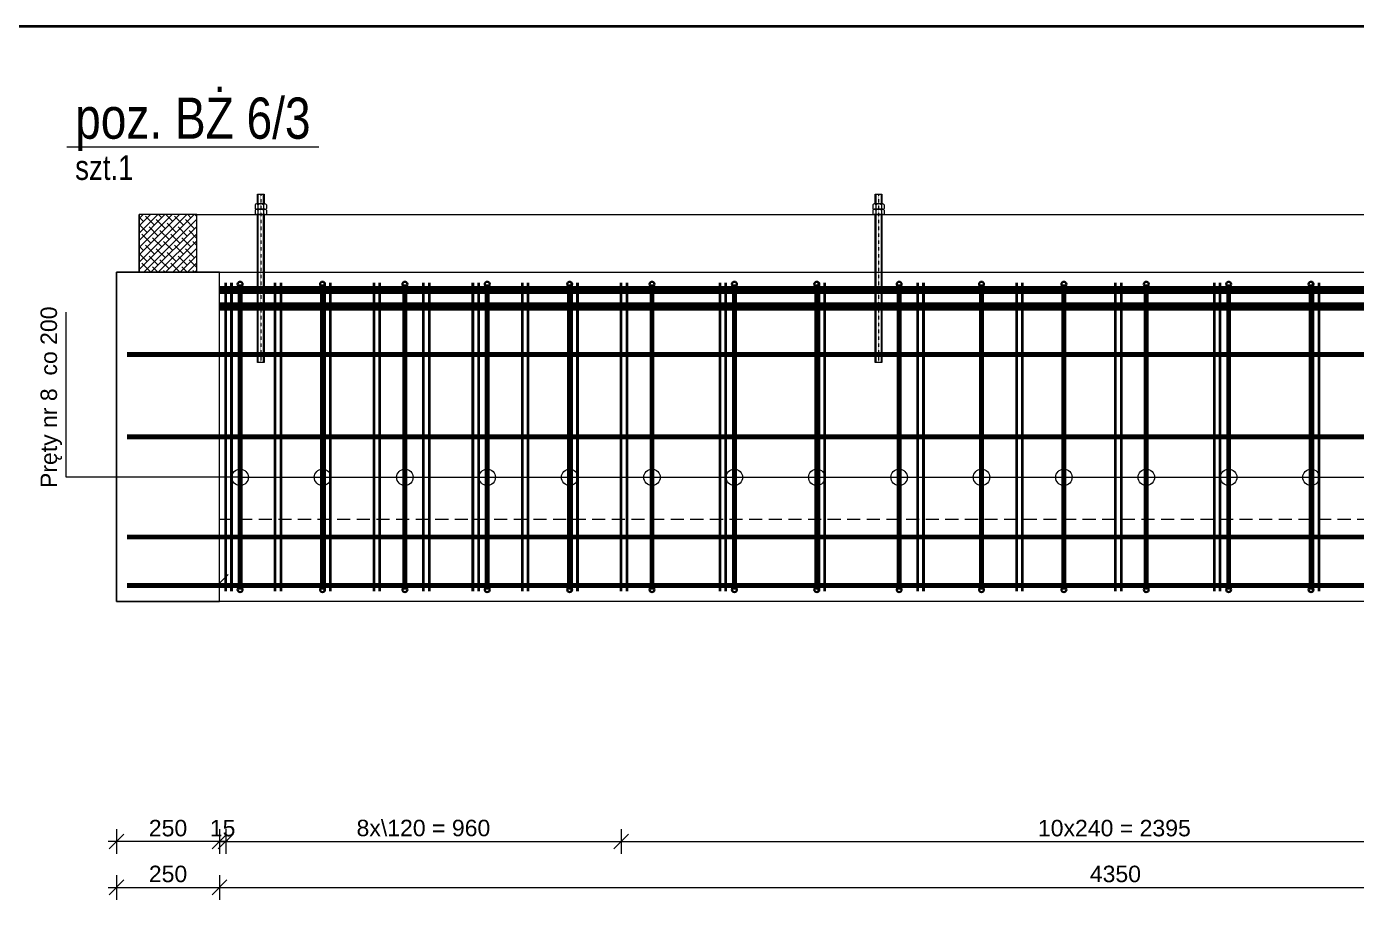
# Model space of a CAD drawing. Header units: millimetres. Extents: x 647 to 146539, y -131215 to 59.
# Drawn here: x 66491 to 69720, y -8791 to -6632 of the extents above; entities that cross this region are included whole.
import ezdxf

# ---------------------------------------------------------------- set-up
doc = ezdxf.new("R2010")
doc.units = ezdxf.units.MM
for name, pattern in [('DASHDOT', [1, 0.5, -0.25, 0, -0.25]), ('DASHED', [0.75, 0.5, -0.25]), ('HIDDEN', [9.525, 6.35, -3.175])]:
    doc.linetypes.add(name, pattern=pattern)
doc.layers.get('Defpoints').update_dxf_attribs({"color": 2, "lineweight": 50})
for name, color, linetype, lineweight in [('e-cad_cienkie', 4, 'Continuous', 9), ('e-cad_opisy', 2, 'Continuous', 18), ('G-Bloki', 221, 'Continuous', 5), ('G-Cienka', 4, 'Continuous', 9), ('G-Kreskowanie', 9, 'Continuous', 5), ('G-Obrys', 3, 'Continuous', 20), ('G-Osie', 6, 'DASHDOT', 9), ('G-Podkład', 9, 'Continuous', 13), ('G-Przerywana', 8, 'DASHED', 15), ('G-Ramka', 5, 'Continuous', 40), ('G-Stal-warsztatowy', 1, 'Continuous', 35), ('G-Wymiary', 4, 'Continuous', 9)]:
    doc.layers.add(name, color=color, linetype=linetype, lineweight=lineweight)
doc.layers.add('G-Prety', color=1, linetype='Continuous')
doc.styles.add('Arial-GG', font='arial.ttf')
doc.styles.add('e-cad_1', font='arial.ttf')
doc.dimstyles.new('e-cad_1_20_[mm]', dxfattribs={"dimscale": 20, "dimtxt": 2, "dimasz": 1.8, "dimexe": 1.5, "dimexo": 0, "dimgap": 0.6, "dimtad": 1, "dimdec": 1, "dimrnd": 1, "dimtxsty": 'Arial-GG', "dimblk": 'OBLIQUE', "dimcen": 0, "dimdle": 1, "dimclrd": 4, "dimclre": 4, "dimclrt": 7, "dimadec": 1, "dimazin": 0, "dimtfac": 1, "dimtdec": 1, "dimtix": 1, "dimtmove": 0, "dimatfit": 2, "dimfxl": 1.5, "dimfxlon": 1, "dimlwd": -1, "dimlwe": -1, "dimarcsym": 0})

# ---------------------------------------------------------------- blocks, each defined once
blk = doc.blocks.new('_Oblique')
at = {"color": 0, "linetype": 'ByBlock', "lineweight": -2}
blk.add_line((-0.5, -0.5), (0.5, 0.5), dxfattribs=at)
blk = doc.blocks.new('*D761')
at = {"layer": 'Defpoints', "color": 0, "ltscale": 0.8, "transparency": 16777216}
for p in [(66974.5, -8003.6), (66959.5, -8028.6), (66974.5, -8611.4)]:
    blk.add_point(p, dxfattribs=at)
at = {"layer": 'G-Wymiary', "color": 4, "ltscale": 0.8, "transparency": 16777216}
for p, q in [((66959.5, -8581.4), (66959.5, -8641.4)), ((66974.5, -8581.4), (66974.5, -8641.4)), ((66959.5, -8611.4), (66923.5, -8611.4)), ((66959.5, -8611.4), (66974.5, -8611.4)), ((66974.5, -8611.4), (67010.5, -8611.4))]:
    blk.add_line(p, q, dxfattribs=at)
at = {"layer": 'G-Wymiary', "color": 4, "ltscale": 0.8, "transparency": 16777216, "xscale": 36, "yscale": 36, "zscale": 36}
blk.add_blockref('_Oblique', (66959.5, -8611.4), dxfattribs=at)
at = {"layer": 'G-Wymiary', "color": 4, "ltscale": 0.8, "transparency": 16777216, "xscale": 36, "yscale": 36, "zscale": 36, "rotation": 180}
blk.add_blockref('_Oblique', (66974.5, -8611.4), dxfattribs=at)
at = {"layer": 'G-Wymiary', "color": 7, "ltscale": 0.8, "transparency": 16777216, "insert": (66967, -8579), "char_height": 40, "attachment_point": 5, "style": 'Arial-GG'}
blk.add_mtext('15', dxfattribs=at)
blk = doc.blocks.new('*D762')
at = {"layer": 'Defpoints', "color": 0, "ltscale": 0.8, "transparency": 16777216}
for p in [(66974.5, -8003.6), (67934.5, -8003.6), (67934.5, -8611.4)]:
    blk.add_point(p, dxfattribs=at)
at = {"layer": 'G-Wymiary', "color": 4, "ltscale": 0.8, "transparency": 16777216}
for p, q in [((66974.5, -8581.4), (66974.5, -8641.4)), ((67934.5, -8581.4), (67934.5, -8641.4)), ((66954.5, -8611.4), (67954.5, -8611.4))]:
    blk.add_line(p, q, dxfattribs=at)
at = {"layer": 'G-Wymiary', "color": 4, "ltscale": 0.8, "transparency": 16777216, "xscale": 36, "yscale": 36, "zscale": 36, "rotation": 180}
blk.add_blockref('_Oblique', (66974.5, -8611.4), dxfattribs=at)
at = {"layer": 'G-Wymiary', "color": 4, "ltscale": 0.8, "transparency": 16777216, "xscale": 36, "yscale": 36, "zscale": 36}
blk.add_blockref('_Oblique', (67934.5, -8611.4), dxfattribs=at)
at = {"layer": 'G-Wymiary', "color": 7, "ltscale": 0.8, "transparency": 16777216, "insert": (67454.5, -8578.7), "char_height": 40, "attachment_point": 5, "style": 'Arial-GG'}
blk.add_mtext('8x\\120 = 960', dxfattribs=at)
blk = doc.blocks.new('*D763')
at = {"layer": 'Defpoints', "color": 0, "ltscale": 0.8, "transparency": 16777216}
for p in [(67934.5, -8003.6), (70329.5, -8003.6), (70329.5, -8611.4)]:
    blk.add_point(p, dxfattribs=at)
at = {"layer": 'G-Wymiary', "color": 4, "ltscale": 0.8, "transparency": 16777216}
for p, q in [((67934.5, -8581.4), (67934.5, -8641.4)), ((70329.5, -8581.4), (70329.5, -8641.4)), ((67914.5, -8611.4), (70349.5, -8611.4))]:
    blk.add_line(p, q, dxfattribs=at)
at = {"layer": 'G-Wymiary', "color": 4, "ltscale": 0.8, "transparency": 16777216, "xscale": 36, "yscale": 36, "zscale": 36, "rotation": 180}
blk.add_blockref('_Oblique', (67934.5, -8611.4), dxfattribs=at)
at = {"layer": 'G-Wymiary', "color": 4, "ltscale": 0.8, "transparency": 16777216, "xscale": 36, "yscale": 36, "zscale": 36}
blk.add_blockref('_Oblique', (70329.5, -8611.4), dxfattribs=at)
at = {"layer": 'G-Wymiary', "color": 7, "ltscale": 0.8, "transparency": 16777216, "insert": (69132, -8579), "char_height": 40, "attachment_point": 5, "style": 'Arial-GG'}
blk.add_mtext('10x240 = 2395', dxfattribs=at)
blk = doc.blocks.new('*D776')
at = {"layer": 'Defpoints', "color": 0, "ltscale": 0.8, "transparency": 16777216}
for p in [(66709.5, -8028.6), (66959.5, -8028.6), (66709.5, -8611.4)]:
    blk.add_point(p, dxfattribs=at)
at = {"layer": 'G-Wymiary', "color": 4, "ltscale": 0.8, "transparency": 16777216}
for p, q in [((66709.5, -8581.4), (66709.5, -8641.4)), ((66959.5, -8581.4), (66959.5, -8641.4)), ((66979.5, -8611.4), (66689.5, -8611.4))]:
    blk.add_line(p, q, dxfattribs=at)
at = {"layer": 'G-Wymiary', "color": 4, "ltscale": 0.8, "transparency": 16777216, "xscale": 36, "yscale": 36, "zscale": 36, "rotation": 180}
blk.add_blockref('_Oblique', (66709.5, -8611.4), dxfattribs=at)
at = {"layer": 'G-Wymiary', "color": 4, "ltscale": 0.8, "transparency": 16777216, "xscale": 36, "yscale": 36, "zscale": 36}
blk.add_blockref('_Oblique', (66959.5, -8611.4), dxfattribs=at)
at = {"layer": 'G-Wymiary', "color": 7, "ltscale": 0.8, "transparency": 16777216, "insert": (66834.5, -8579), "char_height": 40, "attachment_point": 5, "style": 'Arial-GG'}
blk.add_mtext('250', dxfattribs=at)
blk = doc.blocks.new('*D669')
at = {"layer": 'Defpoints', "color": 0, "ltscale": 0.8, "transparency": 16777216}
for p in [(66709.5, -8028.6), (66959.5, -8028.6), (66959.5, -8722.7)]:
    blk.add_point(p, dxfattribs=at)
at = {"layer": 'G-Wymiary', "color": 4, "ltscale": 0.8, "transparency": 16777216}
for p, q in [((66709.5, -8692.7), (66709.5, -8752.7)), ((66959.5, -8692.7), (66959.5, -8752.7)), ((66689.5, -8722.7), (66979.5, -8722.7))]:
    blk.add_line(p, q, dxfattribs=at)
at = {"layer": 'G-Wymiary', "color": 4, "ltscale": 0.8, "transparency": 16777216, "xscale": 36, "yscale": 36, "zscale": 36, "rotation": 180}
blk.add_blockref('_Oblique', (66709.5, -8722.7), dxfattribs=at)
at = {"layer": 'G-Wymiary', "color": 4, "ltscale": 0.8, "transparency": 16777216, "xscale": 36, "yscale": 36, "zscale": 36}
blk.add_blockref('_Oblique', (66959.5, -8722.7), dxfattribs=at)
at = {"layer": 'G-Wymiary', "color": 7, "ltscale": 0.8, "transparency": 16777216, "insert": (66834.5, -8690.3), "char_height": 40, "attachment_point": 5, "style": 'Arial-GG'}
blk.add_mtext('250', dxfattribs=at)
blk = doc.blocks.new('*D670')
at = {"layer": 'Defpoints', "color": 0, "ltscale": 0.8, "transparency": 16777216}
for p in [(66959.5, -8028.6), (71309.5, -8378.6), (71309.5, -8722.7)]:
    blk.add_point(p, dxfattribs=at)
at = {"layer": 'G-Wymiary', "color": 4, "ltscale": 0.8, "transparency": 16777216}
for p, q in [((66959.5, -8692.7), (66959.5, -8752.7)), ((71309.5, -8692.7), (71309.5, -8752.7)), ((66939.5, -8722.7), (71329.5, -8722.7))]:
    blk.add_line(p, q, dxfattribs=at)
at = {"layer": 'G-Wymiary', "color": 4, "ltscale": 0.8, "transparency": 16777216, "xscale": 36, "yscale": 36, "zscale": 36, "rotation": 180}
blk.add_blockref('_Oblique', (66959.5, -8722.7), dxfattribs=at)
at = {"layer": 'G-Wymiary', "color": 4, "ltscale": 0.8, "transparency": 16777216, "xscale": 36, "yscale": 36, "zscale": 36}
blk.add_blockref('_Oblique', (71309.5, -8722.7), dxfattribs=at)
at = {"layer": 'G-Wymiary', "color": 7, "ltscale": 0.8, "transparency": 16777216, "insert": (69134.5, -8690.3), "char_height": 40, "attachment_point": 5, "style": 'Arial-GG'}
blk.add_mtext('4350', dxfattribs=at)
blk = doc.blocks.new('e-cad_ZelbetPozycja')
at = {"layer": 'e-cad_opisy', "ltscale": 0.04, "style": 'e-cad_1', "width": 0.8}
for tag, p, height in [('OPIS_1', (0, 1), 5), ('OPIS_2', (0, -4), 3), ('OPIS_3', (0, -6.5), 1.5)]:
    blk.add_attdef(tag, p, '', height=height, dxfattribs=at)
at = {"layer": 'e-cad_opisy', "ltscale": 0.04, "style": 'e-cad_1', "width": 0.8, "flags": 1}
for tag, p in [('POZYCJA', (0, -15)), ('ILOSC', (0, -20)), ('DODATEK', (0, -25))]:
    blk.add_attdef(tag, p, '', height=3, dxfattribs=at)

msp = doc.modelspace()

# ---------------------------------------------------------------- hatches: boundary and pattern name
at = {"layer": 'G-Kreskowanie', "ltscale": 0.8}
h = msp.add_hatch(dxfattribs=at)
h.set_pattern_fill('ANSI38', color=256, scale=100, style=0)
h.set_pattern_definition([(45, (-1469016.654, 752053.519), (-8.838834765, 8.838834765), []), (135, (-1469016.654, 752053.519), (-26.51650429, 8.838834765), [31.25, -18.75])])
h.paths.add_polyline_path([(66764.5, -7088.57), (66764.5, -7228.57), (66904.5, -7228.57), (66904.5, -7088.57)])

# ---------------------------------------------------------------- linework, layer by layer
at = {"layer": 'G-Cienka', "ltscale": 0.8}
for p, q in [((66764.5, -7228.57), (66764.5, -7088.57)), ((66904.5, -7088.57), (81254.49, -7088.57)), ((66904.5, -7228.57), (66904.5, -7088.57)), ((66586.91, -7726.63), (66586.91, -7325.82)), ((67009.5, -7726.63), (66586.91, -7726.63)), ((67009.5, -7726.63), (81009.5, -7726.63))]:
    msp.add_line(p, q, dxfattribs=at)
at = {"layer": 'G-Cienka'}
msp.add_line((66959.5, -7983.57), (66980.67, -7962.4), dxfattribs=at)
msp.add_line((66959.5, -7983.57), (66980.67, -7962.4), dxfattribs=at)
msp.add_line((66959.5, -7983.57), (66980.67, -7962.4), dxfattribs=at)
at = {"layer": 'G-Cienka', "ltscale": 0.8}
msp.add_lwpolyline([(66764.5, -7088.57), (66764.5, -7228.57), (66904.5, -7228.57), (66904.5, -7088.57), (66764.5, -7088.57)], dxfattribs=at)
msp.add_lwpolyline([(66709.5, -8028.57), (66959.5, -8028.57), (66959.5, -7228.57), (66709.5, -7228.57)], close=True, dxfattribs=at)
at = {"layer": 'G-Obrys'}
msp.add_lwpolyline([(71309.5, -8028.57), (66709.5, -8028.57), (66709.5, -7228.57), (81309.49, -7228.57), (81309.49, -8028.57), (79659.5, -8028.57), (79659.5, -8328.57), (71309.5, -8328.57), (71309.5, -8028.57)], dxfattribs=at)
at = {"layer": 'G-Osie', "ltscale": 0.2}
for points in [[(67059.5, -7038.57), (67059.5, -7447.57)], [(68559.5, -7038.57), (68559.5, -7447.57)]]:
    msp.add_lwpolyline(points, dxfattribs=at)
at = {"layer": 'G-Podkład', "ltscale": 50}
for p, q in [((67045.65, -7064.57), (67045.65, -7073.57)), ((67069.89, -7062.57), (67049.12, -7062.57)), ((67052.58, -7064.57), (67052.58, -7073.57)), ((67066.43, -7064.57), (67066.43, -7073.57)), ((67073.35, -7064.57), (67073.35, -7073.57)), ((68545.65, -7064.57), (68545.65, -7073.57)), ((68569.89, -7062.57), (68549.12, -7062.57)), ((68552.58, -7064.57), (68552.58, -7073.57)), ((68566.43, -7064.57), (68566.43, -7073.57)), ((68573.35, -7064.57), (68573.35, -7073.57)), ((67045.65, -7077.57), (67045.65, -7086.57)), ((67069.89, -7075.57), (67049.12, -7075.57)), ((67069.89, -7075.57), (67049.12, -7075.57)), ((67052.58, -7075.57), (67049.12, -7075.57)), ((67069.89, -7088.57), (67049.12, -7088.57)), ((67052.58, -7088.57), (67049.12, -7088.57)), ((67052.58, -7075.57), (67066.43, -7075.57)), ((67052.58, -7077.57), (67052.58, -7086.57)), ((67052.58, -7088.57), (67066.43, -7088.57)), ((67069.89, -7075.57), (67066.43, -7075.57)), ((67066.43, -7077.57), (67066.43, -7086.57)), ((67069.89, -7088.57), (67066.43, -7088.57)), ((67073.35, -7077.57), (67073.35, -7086.57)), ((68545.65, -7077.57), (68545.65, -7086.57)), ((68569.89, -7075.57), (68549.12, -7075.57)), ((68569.89, -7075.57), (68549.12, -7075.57)), ((68552.58, -7075.57), (68549.12, -7075.57)), ((68569.89, -7088.57), (68549.12, -7088.57)), ((68552.58, -7088.57), (68549.12, -7088.57)), ((68552.58, -7075.57), (68566.43, -7075.57)), ((68552.58, -7077.57), (68552.58, -7086.57)), ((68552.58, -7088.57), (68566.43, -7088.57)), ((68569.89, -7075.57), (68566.43, -7075.57)), ((68566.43, -7077.57), (68566.43, -7086.57)), ((68569.89, -7088.57), (68566.43, -7088.57)), ((68573.35, -7077.57), (68573.35, -7086.57))]:
    msp.add_line(p, q, dxfattribs=at)
for points in [[(67051.5, -7062.57), (67051.5, -7038.57), (67067.5, -7038.57), (67067.5, -7062.57)], [(67053.5, -7062.57), (67053.5, -7038.57), (67065.5, -7038.57), (67065.5, -7062.57)], [(68551.5, -7062.57), (68551.5, -7038.57), (68567.5, -7038.57), (68567.5, -7062.57)], [(68553.5, -7062.57), (68553.5, -7038.57), (68565.5, -7038.57), (68565.5, -7062.57)], [(67067.5, -7447.57), (67051.5, -7447.57), (67051.5, -7088.57)], [(67053.5, -7447.57), (67053.5, -7088.57)], [(67065.5, -7088.57), (67065.5, -7447.57)], [(67067.5, -7088.57), (67067.5, -7447.57)], [(68567.5, -7447.57), (68551.5, -7447.57), (68551.5, -7088.57)], [(68553.5, -7447.57), (68553.5, -7088.57)], [(68565.5, -7088.57), (68565.5, -7447.57)], [(68567.5, -7088.57), (68567.5, -7447.57)]]:
    msp.add_lwpolyline(points, dxfattribs=at)
for centre, radius, start, end in [((67049.12, -7066.56), 4, 29.97705, 150.02295), ((67059.5, -7075.55), 12.99, 57.78165, 122.21835), ((67069.89, -7066.56), 4, 29.97705, 150.02295), ((67066.43, -7064.57), 0, 270, 25.5633), ((68549.12, -7066.56), 4, 29.97705, 150.02295), ((68559.5, -7075.55), 12.99, 57.78165, 122.21835), ((68569.89, -7066.56), 4, 29.97705, 150.02295), ((68566.43, -7064.57), 0, 270, 25.5633), ((67049.12, -7071.57), 4, 209.97705, 330.02295), ((67049.12, -7079.56), 4, 29.97705, 150.02295), ((67049.12, -7084.57), 4, 209.97705, 330.02295), ((67059.5, -7062.58), 12.99, 237.78165, 302.21835), ((67059.5, -7088.55), 12.99, 57.78165, 122.21835), ((67059.5, -7075.58), 12.99, 237.78165, 302.21835), ((67069.89, -7071.57), 4, 209.97705, 330.02295), ((67066.43, -7073.57), 0, 334.4367, 90), ((67069.89, -7079.56), 4, 29.97705, 150.02295), ((67066.43, -7077.57), 0, 270, 25.5633), ((67069.89, -7084.57), 4, 209.97705, 330.02295), ((67066.43, -7086.57), 0, 334.4367, 90), ((68549.12, -7071.57), 4, 209.97705, 330.02295), ((68549.12, -7079.56), 4, 29.97705, 150.02295), ((68549.12, -7084.57), 4, 209.97705, 330.02295), ((68559.5, -7062.58), 12.99, 237.78165, 302.21835), ((68559.5, -7088.55), 12.99, 57.78165, 122.21835), ((68559.5, -7075.58), 12.99, 237.78165, 302.21835), ((68569.89, -7071.57), 4, 209.97705, 330.02295), ((68566.43, -7073.57), 0, 334.4367, 90), ((68569.89, -7079.56), 4, 29.97705, 150.02295), ((68566.43, -7077.57), 0, 270, 25.5633), ((68569.89, -7084.57), 4, 209.97705, 330.02295), ((68566.43, -7086.57), 0, 334.4367, 90)]:
    msp.add_arc(centre, radius, start, end, dxfattribs=at)
at = {"layer": 'G-Prety'}
for points, const_width in [([(76423, -7271.57), (66959.5, -7271.57)], 20), ([(76423, -7271.57), (66959.5, -7271.57)], 20), ([(76423, -7271.57), (66959.5, -7271.57)], 20), ([(76759.5, -7271.57), (66959.5, -7271.57)], 20), ([(76759.5, -7271.57), (66959.5, -7271.57)], 20), ([(66974.5, -8003.57), (66974.5, -7253.57)], 6.6), ([(66988.61, -8003.57), (66988.61, -7253.57)], 6.6), ([(67094.5, -8003.57), (67094.5, -7253.57)], 6.6), ([(67108.61, -8003.57), (67108.61, -7253.57)], 6.6), ([(67214.5, -8003.57), (67214.5, -7253.57)], 6.6), ([(67228.61, -8003.57), (67228.61, -7253.57)], 6.6), ([(67334.5, -8003.57), (67334.5, -7253.57)], 6.6), ([(67348.61, -8003.57), (67348.61, -7253.57)], 6.6), ([(67454.5, -8003.57), (67454.5, -7253.57)], 6.6), ([(67468.61, -8003.57), (67468.61, -7253.57)], 6.6), ([(67574.5, -8003.57), (67574.5, -7253.57)], 6.6), ([(67588.61, -8003.57), (67588.61, -7253.57)], 6.6), ([(67694.5, -8003.57), (67694.5, -7253.57)], 6.6), ([(67708.61, -8003.57), (67708.61, -7253.57)], 6.6), ([(67814.5, -8003.57), (67814.5, -7253.57)], 6.6), ([(67828.61, -8003.57), (67828.61, -7253.57)], 6.6), ([(67934.5, -8003.57), (67934.5, -7253.57)], 6.6), ([(67948.61, -8003.57), (67948.61, -7253.57)], 6.6), ([(68174.5, -8003.57), (68174.5, -7253.57)], 6.6), ([(68188.61, -8003.57), (68188.61, -7253.57)], 6.6), ([(68414.5, -8003.57), (68414.5, -7253.57)], 6.6), ([(68428.61, -8003.57), (68428.61, -7253.57)], 6.6), ([(68654.5, -8003.57), (68654.5, -7253.57)], 6.6), ([(68668.61, -8003.57), (68668.61, -7253.57)], 6.6), ([(68894.5, -8003.57), (68894.5, -7253.57)], 6.6), ([(68908.61, -8003.57), (68908.61, -7253.57)], 6.6), ([(69134.5, -8003.57), (69134.5, -7253.57)], 6.6), ([(69148.61, -8003.57), (69148.61, -7253.57)], 6.6), ([(69374.5, -8003.57), (69374.5, -7253.57)], 6.6), ([(69388.61, -8003.57), (69388.61, -7253.57)], 6.6), ([(69614.5, -8003.57), (69614.5, -7253.57)], 6.6), ([(69628.61, -8003.57), (69628.61, -7253.57)], 6.6), ([(76759.5, -7311.57), (66959.5, -7311.57)], 20), ([(81284.49, -7428.57), (66734.5, -7428.57)], 12), ([(81284.49, -7628.57), (66734.5, -7628.57)], 12), ([(81059.49, -7628.57), (66959.5, -7628.57)], 12), ([(81284.49, -7871.57), (66734.5, -7871.57)], 12), ([(71759.5, -7989.57), (66734.5, -7989.57)], 12), ([(71759.5, -7989.57), (66959.5, -7989.57)], 12), ([(71759.5, -7989.57), (66959.5, -7989.57)], 12)]:
    msp.add_lwpolyline(points, dxfattribs=dict(at, const_width=const_width))
at = {"layer": 'G-Przerywana', "linetype": 'HIDDEN', "ltscale": 5}
msp.add_lwpolyline([(66959.5, -8028.57), (66959.5, -7828.57), (81059.49, -7828.57), (81059.49, -8028.57)], close=True, dxfattribs=at)
at = {"layer": 'G-Ramka', "color": 5}
msp.add_lwpolyline([(59757.36, -6631.74), (59757.36, -12171.74), (101638.55, -12171.74), (101638.55, -6631.74)], close=True, dxfattribs=at)
at = {"layer": 'G-Stal-warsztatowy', "color": 6, "ltscale": 0.8, "const_width": 12}
for points in [[(67009.5, -7999.57), (67009.5, -7257.57)], [(67209.5, -7999.57), (67209.5, -7257.57)], [(67409.5, -7999.57), (67409.5, -7257.57)], [(67609.5, -7999.57), (67609.5, -7257.57)], [(67809.5, -7999.57), (67809.5, -7257.57)], [(68009.5, -7999.57), (68009.5, -7257.57)], [(68209.5, -7999.57), (68209.5, -7257.57)], [(68409.5, -7999.57), (68409.5, -7257.57)], [(68609.5, -7999.57), (68609.5, -7257.57)], [(68809.5, -7999.57), (68809.5, -7257.57)], [(69009.5, -7999.57), (69009.5, -7257.57)], [(69209.5, -7999.57), (69209.5, -7257.57)], [(69409.5, -7999.57), (69409.5, -7257.57)], [(69609.5, -7999.57), (69609.5, -7257.57)]]:
    msp.add_lwpolyline(points, dxfattribs=at)
at = {"layer": 'G-Stal-warsztatowy', "color": 6, "ltscale": 0.8}
for centre in [(67009.5, -7257.57), (67209.5, -7257.57), (67409.5, -7257.57), (67609.5, -7257.57), (67809.5, -7257.57), (68009.5, -7257.57), (68209.5, -7257.57), (68409.5, -7257.57), (68609.5, -7257.57), (68809.5, -7257.57), (69009.5, -7257.57), (69209.5, -7257.57), (69409.5, -7257.57), (69609.5, -7257.57), (67009.5, -7999.57), (67209.5, -7999.57), (67409.5, -7999.57), (67609.5, -7999.57), (67809.5, -7999.57), (68009.5, -7999.57), (68209.5, -7999.57), (68409.5, -7999.57), (68609.5, -7999.57), (68809.5, -7999.57), (69009.5, -7999.57), (69209.5, -7999.57), (69409.5, -7999.57), (69609.5, -7999.57)]:
    msp.add_circle(centre, 6, dxfattribs=at)
at = {"layer": 'G-Wymiary', "ltscale": 0.8}
for centre in [(67009.5, -7726.63), (67209.58, -7726.63), (67409.5, -7726.63), (67609.5, -7726.63), (67809.5, -7726.63), (68009.5, -7726.63), (68209.5, -7726.63), (68409.5, -7726.63), (68609.5, -7726.63), (68809.5, -7726.63), (69009.5, -7726.63), (69209.5, -7726.63), (69409.5, -7726.63), (69609.56, -7726.63)]:
    msp.add_circle(centre, 20, dxfattribs=at)

# ---------------------------------------------------------------- block references
at = {"layer": 'G-Bloki', "ltscale": 0.8, "xscale": 20, "yscale": 20, "zscale": 20}
msp.add_blockref('e-cad_ZelbetPozycja', (66609.08, -6924.21), dxfattribs=at).add_auto_attribs({'OPIS_1': 'poz. BŻ 6/3', 'OPIS_2': 'szt.1'})

# ---------------------------------------------------------------- texts
at = {"layer": 'G-Wymiary', "color": 7, "ltscale": 0.8, "insert": (66551, -7532.18), "char_height": 40, "attachment_point": 5, "rotation": 90, "style": 'e-cad_1'}
msp.add_mtext('Pręty nr 8  co 200', dxfattribs=at)

# ---------------------------------------------------------------- dimensions: what is measured, and where the dimension line sits
at = {"layer": 'G-Wymiary', "ltscale": 0.8}
for base, p1, p2, picture, middle in [((66974.5, -8611.42), (66959.5, -8028.57), (66974.5, -8003.57), '*D761', (66967, -8579)), ((66959.5, -8722.69), (66709.5, -8028.57), (66959.5, -8028.57), '*D669', (66834.5, -8690.26))]:
    dim = msp.add_linear_dim(base=base, p1=p1, p2=p2, dimstyle='e-cad_1_20_[mm]', dxfattribs=at)
    dim.commit()
    dim.dimension.update_dxf_attribs({"geometry": picture, "text_midpoint": middle})
for base, p1, p2, override, picture, middle in [((67934.5, -8611.42), (66974.5, -8003.57), (67934.5, -8003.57), {"dimpost": '8x\\120 = <>', "dimtmove": 1}, '*D762', (67454.5, -8578.74)), ((70329.5, -8611.42), (67934.5, -8003.57), (70329.5, -8003.57), {"dimpost": '10x240 = <>', "dimtmove": 1}, '*D763', (69132, -8578.99)), ((66709.5, -8611.42), (66959.5, -8028.57), (66709.5, -8028.57), {"dimtmove": 1}, '*D776', (66834.5, -8579)), ((71309.5, -8722.69), (66959.5, -8028.57), (71309.5, -8378.57), {"dimtmove": 1}, '*D670', (69134.5, -8690.25))]:
    dim = msp.add_linear_dim(base=base, p1=p1, p2=p2, dimstyle='e-cad_1_20_[mm]', override=override, dxfattribs=at)
    dim.commit()
    dim.dimension.update_dxf_attribs({"geometry": picture, "text_midpoint": middle})

# ---------------------------------------------------------------- leaders
at = {"layer": 'e-cad_cienkie', "ltscale": 0.8, "has_arrowhead": 0}
msp.add_leader([(66589.08, -6924.21), (67200.59, -6924.21)], dimstyle='e-cad_1_20_[mm]', dxfattribs=at)

doc.saveas('drawing.dxf')
